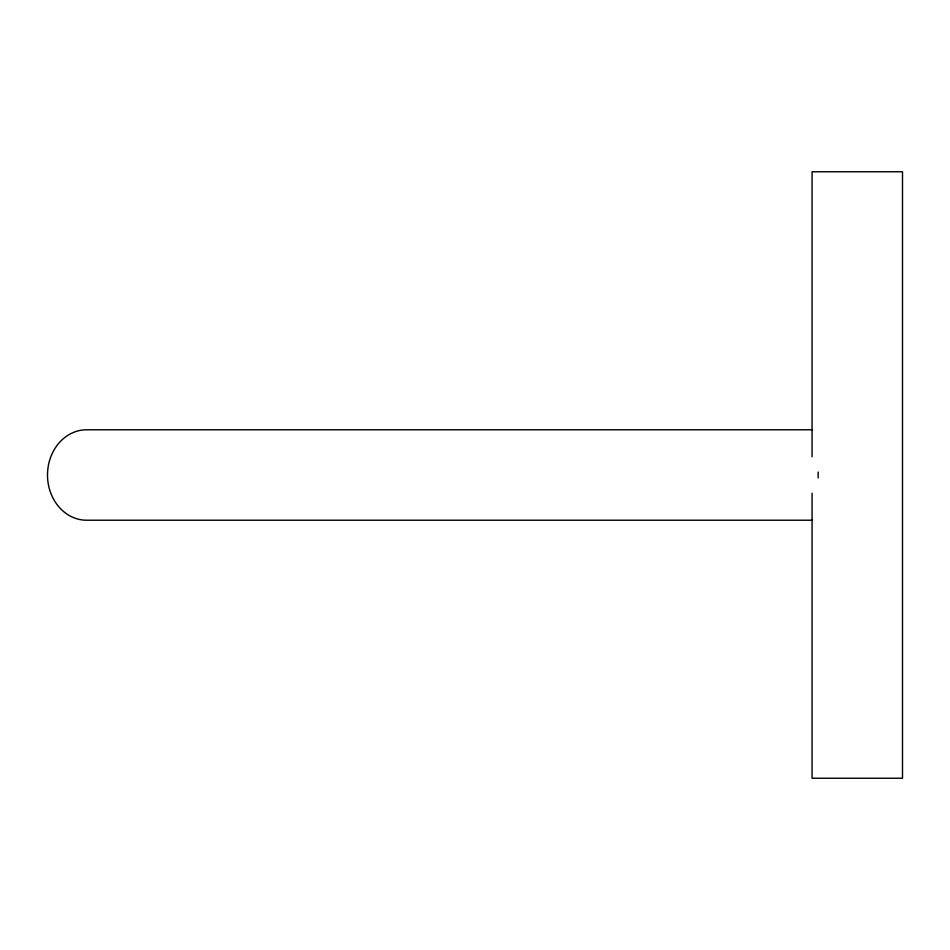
<?xml version="1.0" encoding="UTF-8"?>
<svg xmlns="http://www.w3.org/2000/svg" width="950" height="950" viewBox="0 0 950 950"><rect width="100%" height="100%" fill="white"/><g stroke="black" fill="none" stroke-linecap="round" stroke-linejoin="round"><path stroke-width="1.43" d="M812.416 429.78L86.652 429.78A45.22 39.152 90 0 0 47.5 475A45.22 39.152 90 0 0 86.652 520.22L812.416 520.22M812.072 456.772L812.072 171.76L902.5 171.76L902.5 778.24L812.072 778.24L812.072 493.228M818.211 477.945A45.22 39.152 90 0 1 818.211 472.055"/></g></svg>
